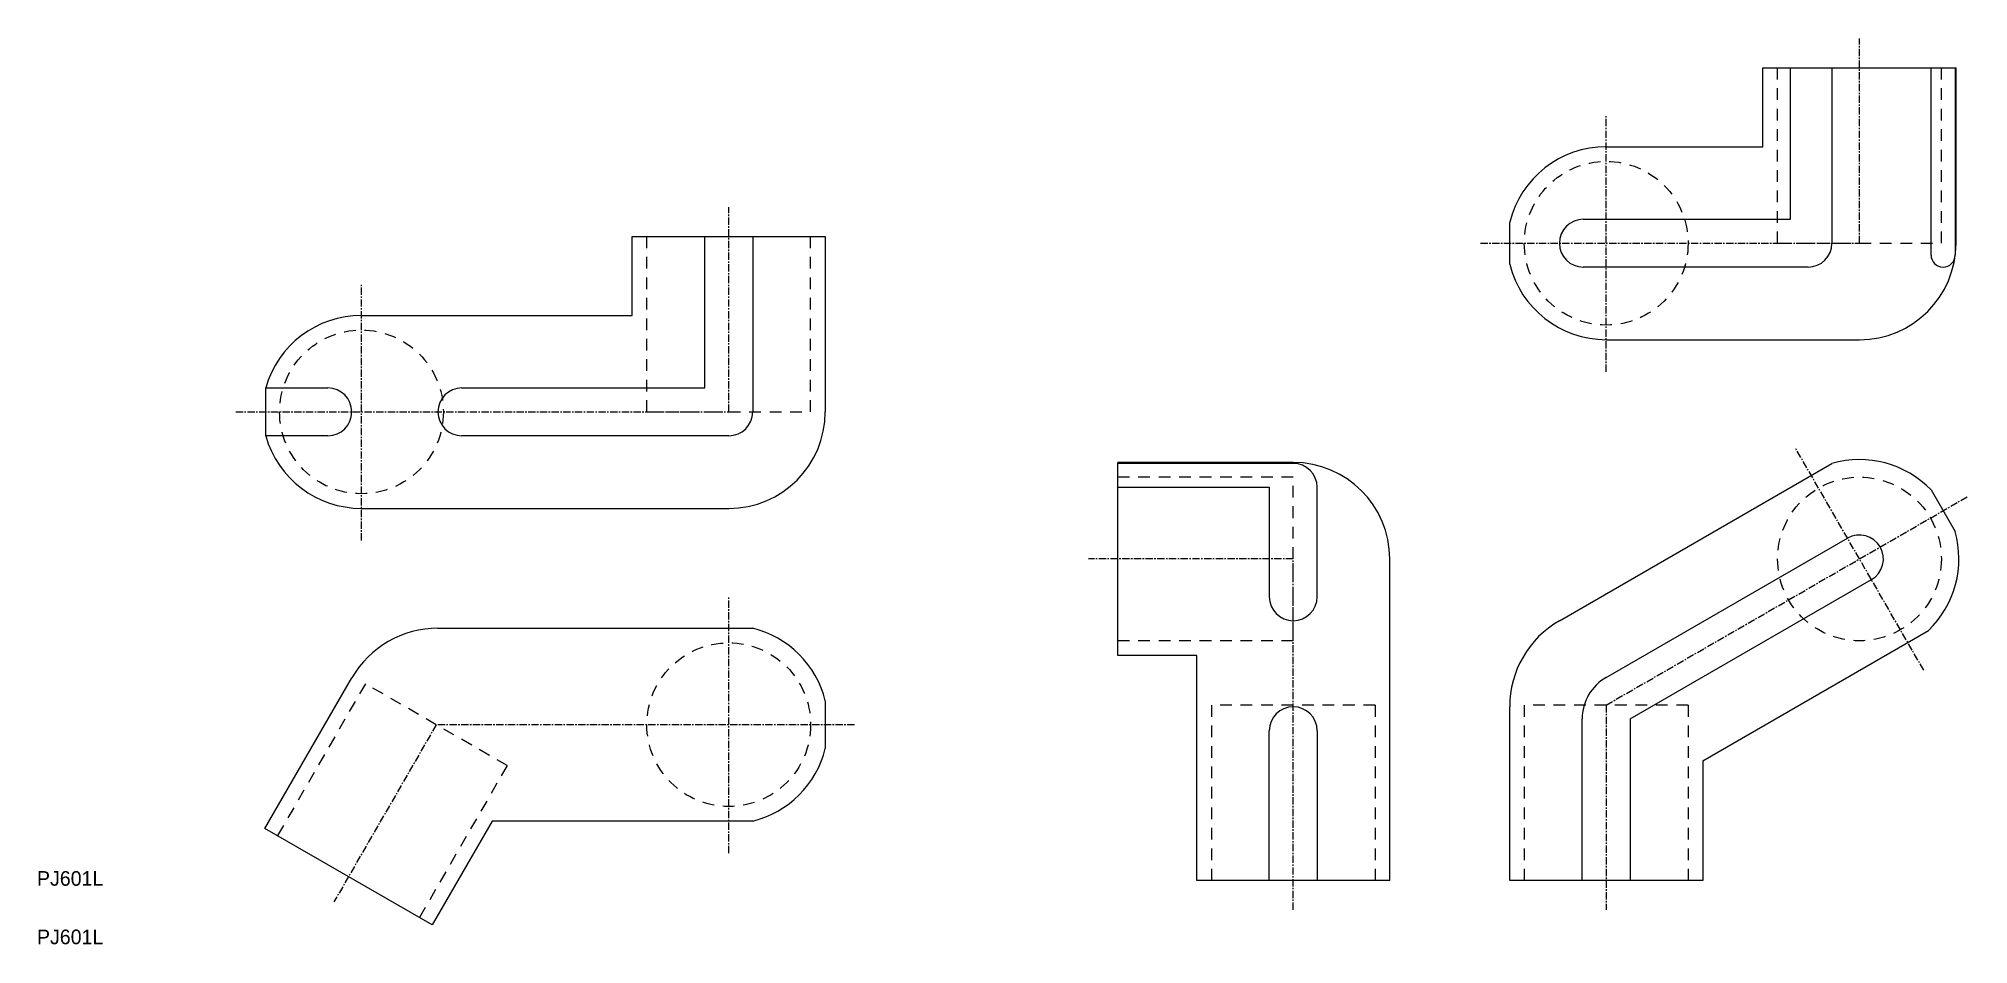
# Model space of a CAD drawing. Extents: x 0 to 330, y 0 to 155.
import ezdxf

# ---------------------------------------------------------------- set-up
doc = ezdxf.new("R2010")
doc.units = 0
doc.linetypes.add('CENTER', pattern=[2, 1.25, -0.25, 0.25, -0.25])
doc.linetypes.add('DASHED', pattern=[3.5, 2, -1.5])
doc.layers.get('0').update_dxf_attribs({"linetype": 'CONTINUOUS'})
doc.layers.add('CENTER', color=1, linetype='CENTER')

msp = doc.modelspace()

# ---------------------------------------------------------------- linework, layer by layer
at = {"color": 7, "linetype": 'CONTINUOUS'}
for p, q in [((295.06, 149.9), (328.06, 149.9)), ((295.06, 136.4), (295.06, 149.9)), ((299.77, 123.99), (299.77, 149.9)), ((306.86, 149.9), (306.86, 119.9)), ((323.8, 117.86), (323.8, 149.9)), ((327.9, 149.9), (327.9, 117.86)), ((328.06, 119.9), (328.06, 149.9)), ((268.26, 136.4), (295.06, 136.4)), ((251.76, 116.31), (251.76, 123.49)), ((264.35, 123.99), (299.77, 123.99)), ((101.76, 121.05), (134.76, 121.05)), ((101.76, 107.55), (101.76, 121.05)), ((114.17, 95.14), (114.17, 121.05)), ((122.35, 121.05), (122.35, 91.05)), ((134.76, 121.05), (134.76, 91.05)), ((302.76, 115.81), (264.35, 115.81)), ((55.47, 107.55), (101.76, 107.55)), ((268.26, 103.4), (311.56, 103.4)), ((39.1, 95.14), (49.73, 95.14)), ((39.1, 86.95), (39.1, 95.14)), ((72.64, 95.14), (114.17, 95.14)), ((49.73, 86.95), (39.1, 86.95)), ((118.26, 86.95), (72.64, 86.95)), ((184.76, 49.4), (184.76, 82.4)), ((214.76, 82.4), (184.76, 82.4)), ((214.76, 82.24), (184.76, 82.24)), ((260.26, 55.34), (306.85, 82.24)), ((184.76, 78.15), (210.67, 78.15)), ((210.67, 78.15), (210.67, 59.43)), ((218.85, 59.43), (218.85, 78.15)), ((323.8, 77.7), (327.9, 70.61)), ((55.47, 74.55), (118.26, 74.55)), ((268.26, 45.63), (309.51, 69.45)), ((231.26, 10.9), (231.26, 65.9)), ((272.35, 38.54), (313.61, 62.36)), ((68.55, 54.05), (122.35, 54.05)), ((284.76, 31.38), (323.36, 53.66)), ((38.97, 19.82), (53.83, 45.55)), ((134.76, 41.64), (134.76, 33.45)), ((251.76, 10.9), (251.76, 40.61)), ((210.67, 10.9), (210.67, 36.52)), ((218.85, 36.52), (218.85, 10.9)), ((264.17, 10.9), (264.17, 38.54)), ((272.35, 38.54), (272.35, 10.9)), ((284.76, 31.38), (284.76, 10.9)), ((67.55, 3.32), (38.97, 19.82)), ((77.79, 21.05), (67.55, 3.32)), ((122.35, 21.05), (77.79, 21.05)), ((231.26, 10.9), (198.26, 10.9)), ((284.76, 10.9), (251.76, 10.9))]:
    msp.add_line(p, q, dxfattribs=at)
at = {"color": 3, "linetype": 'DASHED'}
for p, q in [((297.56, 119.9), (297.56, 149.9)), ((325.56, 119.9), (325.56, 149.9)), ((104.26, 91.05), (104.26, 121.05)), ((132.26, 91.05), (132.26, 121.05)), ((297.56, 119.9), (325.56, 119.9)), ((104.26, 91.05), (132.26, 91.05)), ((214.76, 79.9), (184.76, 79.9)), ((214.76, 51.9), (214.76, 79.9)), ((214.76, 51.9), (184.76, 51.9)), ((56.14, 44.55), (41.14, 18.57)), ((80.38, 30.55), (56.14, 44.55)), ((228.76, 40.9), (200.76, 40.9)), ((200.76, 40.9), (200.76, 10.9)), ((228.76, 40.9), (228.76, 10.9)), ((254.26, 40.9), (254.26, 10.9)), ((282.26, 40.9), (254.26, 40.9)), ((282.26, 40.9), (282.26, 10.9)), ((80.38, 30.55), (65.38, 4.57))]:
    msp.add_line(p, q, dxfattribs=at)
for centre in [(268.26, 119.9), (55.47, 91.05), (311.56, 65.9), (118.26, 37.55)]:
    msp.add_circle(centre, 14, dxfattribs=at)
at = {"color": 7, "linetype": 'CONTINUOUS'}
for centre, radius, start, end in [((268.26, 119.4), 17, 90, 166.0695), ((264.35, 119.9), 4.09, 90, 270), ((302.76, 119.9), 4.09, 270, 0), ((311.56, 119.9), 16.5, 270, 0), ((268.26, 120.4), 17, 193.9305, 270), ((325.85, 117.86), 2.05, 180, 0), ((55.47, 90.55), 17, 90, 164.3264), ((49.73, 91.05), 4.09, 270, 90), ((72.64, 91.05), 4.09, 90, 270), ((118.26, 91.05), 4.09, 270, 0), ((118.26, 91.05), 16.5, 270, 0), ((55.47, 91.55), 17, 195.6736, 270), ((311.56, 65.9), 17, 43.9306, 106.0694), ((214.76, 65.9), 16.5, 0, 90), ((214.76, 78.15), 4.09, 360, 90), ((311.56, 65.9), 4.09, 300, 120), ((311.56, 65.9), 17, 313.9313, 16.0701), ((214.76, 59.43), 4.09, 180, 0), ((68.55, 37.05), 17, 90, 150), ((118.26, 37.55), 17, 13.9306, 76.0694), ((268.76, 40.61), 17, 120, 180), ((214.76, 36.52), 4.09, 0, 180), ((118.26, 37.55), 17, 283.9307, 346.0695)]:
    msp.add_arc(centre, radius, start, end, dxfattribs=at)
msp.add_arc((272.35, 38.54), 8.19, 120.0007, 180)
at = {"layer": 'CENTER', "color": 1, "linetype": 'CENTER'}
for p, q in [((311.56, 119.9), (311.56, 154.9)), ((268.26, 97.9), (268.26, 141.9)), ((118.26, 91.05), (118.26, 126.05)), ((246.76, 119.9), (311.56, 119.9)), ((55.47, 69.05), (55.47, 113.05)), ((33.97, 91.05), (118.26, 91.05)), ((322.56, 46.85), (300.56, 84.95)), ((268.26, 40.9), (330.18, 76.65)), ((214.76, 65.9), (179.76, 65.9)), ((214.76, 5.9), (214.76, 65.9)), ((118.26, 15.55), (118.26, 59.55)), ((268.26, 40.9), (268.26, 5.9)), ((68.26, 37.55), (50.76, 7.24)), ((139.76, 37.55), (68.26, 37.55))]:
    msp.add_line(p, q, dxfattribs=at)
at = {"layer": 'CENTER', "color": 7, "linetype": 'CONTINUOUS'}
for p, q in [((198.26, 49.4), (184.76, 49.4)), ((198.26, 10.9), (198.26, 49.4))]:
    msp.add_line(p, q, dxfattribs=at)

# ---------------------------------------------------------------- texts
at = {"color": 7, "linetype": 'CONTINUOUS'}
for p in [(0, 10), (0, 0)]:
    msp.add_text('PJ601L', height=2.5, dxfattribs=at).set_placement(p)

doc.saveas('drawing.dxf')
